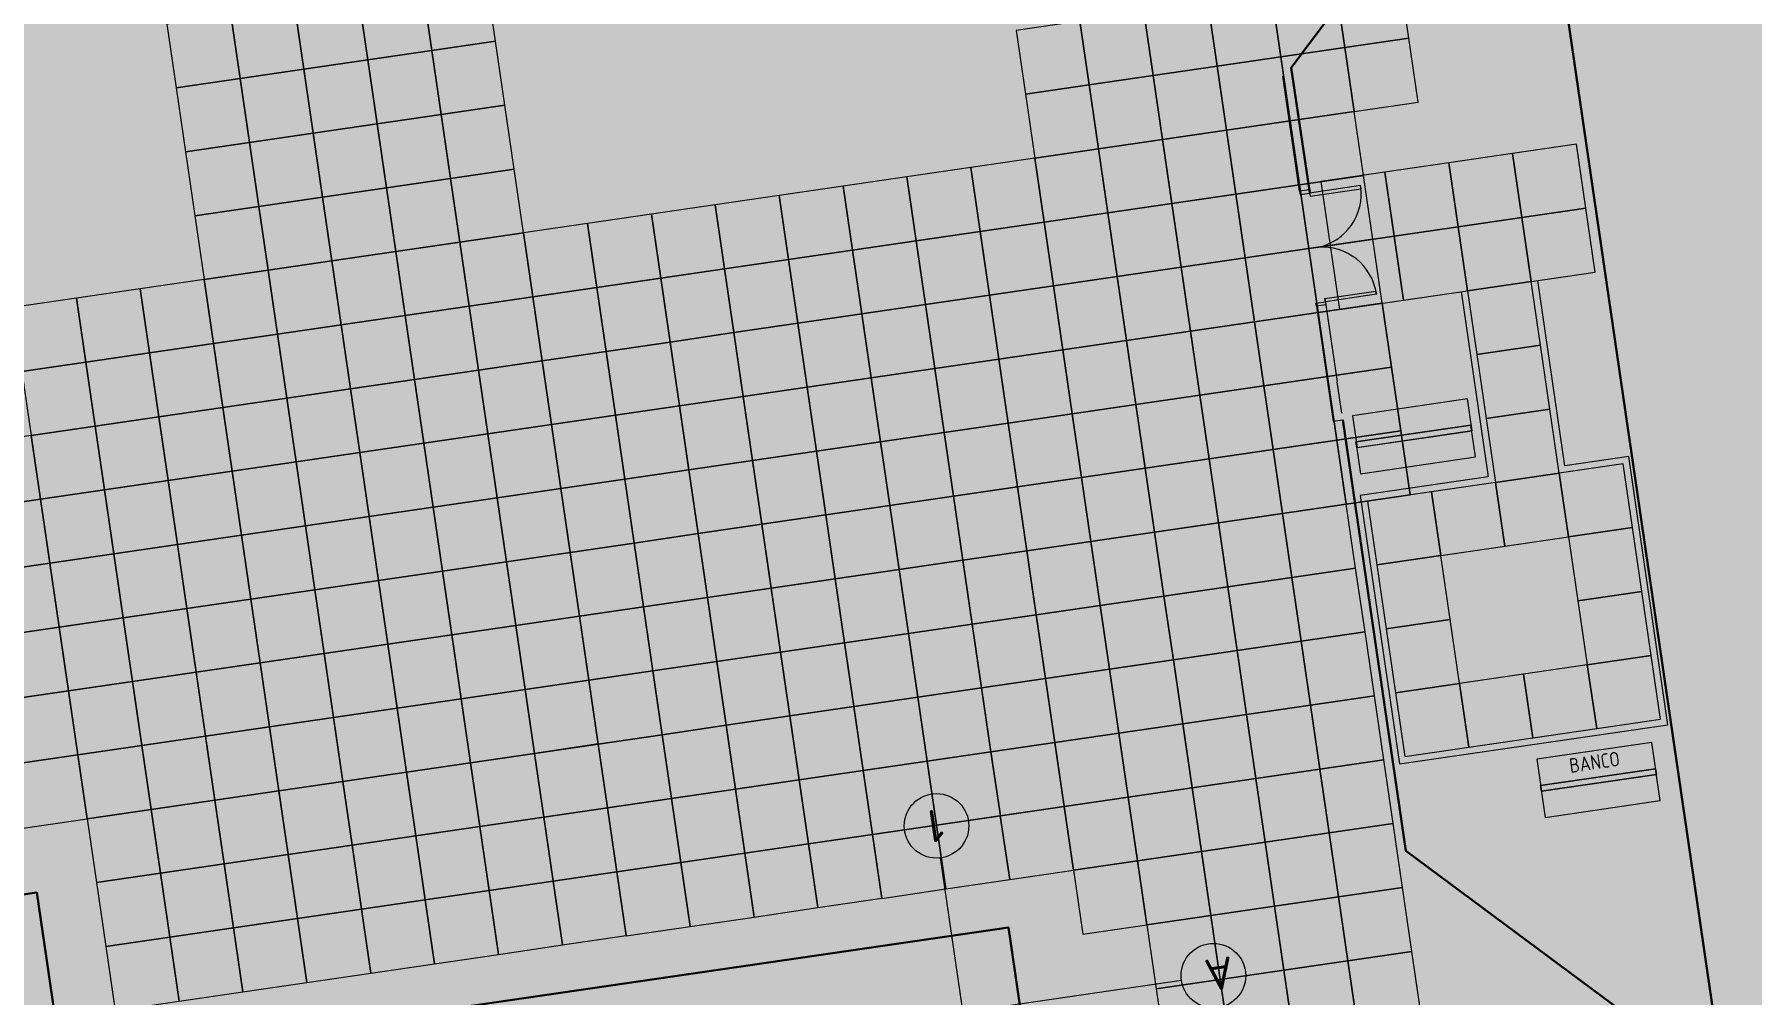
# Model space of a CAD drawing. Header units: metres. Extents: x 2 to 659295185, y -28 to 1124222152.
# Drawn here: x 656917.95 to 656944.54, y 1124452.45 to 1124467.32 of the extents above; entities that cross this region are included whole.
import ezdxf

# ---------------------------------------------------------------- set-up
doc = ezdxf.new("R2010")
doc.units = ezdxf.units.M
doc.header["$MEASUREMENT"] = 0
doc.layers.add("a''brocal", color=220, linetype='CONTINUOUS', lineweight=15)
doc.layers.add('ESCUELA', color=7, linetype='CONTINUOUS', lineweight=15)
doc.layers.add('AREA ACERA', color=7, linetype='CONTINUOUS', lineweight=15, true_color=0xfbe193)
doc.layers.add('parcela simoncito', color=7, linetype='CONTINUOUS', lineweight=9, true_color=0xe9debe)
doc.styles.add('ROMANS', font='romans.shx', dxfattribs={"height": 7.5})
doc.styles.add('СПДС', font='isocpeur.ttf')
doc.linetypes.add('FENCELINE2', pattern='A,0.25,-0.1,[132,ltypeshp.shx,S=0.1,R=0,X=-0.1,Y=0],-0.1,1', length=1.45)

# ---------------------------------------------------------------- blocks, each defined once
blk = doc.blocks.new('simoncito')
at = {"layer": 'ESCUELA', "color": 5, "linetype": 'Continuous', "lineweight": 30}
blk.add_lwpolyline([(-455.887, -2173.202), (-455.89, -2176.921), (-481.237, -2176.912), (-481.237, -2174.202), (-496.047, -2174.202), (-496.046, -2153.802), (-458.847, -2153.802), (-458.847, -2161.022), (-455.887, -2161.022), (-455.887, -2162.022)], dxfattribs=at)
at = {"layer": 'ESCUELA', "color": 1, "linetype": 'Continuous', "lineweight": 0}
for points in [[(-495.161, -2153.802), (-495.161, -2175.418)], [(-498.581, -2173.002), (-455.601, -2173.001)]]:
    blk.add_lwpolyline(points, dxfattribs=at)
for centre in [(-499.081, -2173.002), (-495.174, -2175.918)]:
    blk.add_circle(centre, 0.5, dxfattribs=at)
at = {"layer": 'ESCUELA', "color": 1, "lineweight": 50, "char_height": 0.5, "width": 0.38012, "attachment_point": 3, "rotation": 359.9979, "style": 'СПДС'}
for s, insert in [('A', (-498.952, -2172.763)), ('1', (-495.03, -2175.673))]:
    blk.add_mtext(s, dxfattribs=dict(at, insert=insert))

msp = doc.modelspace()

# ---------------------------------------------------------------- hatches: boundary and pattern name
at = {"layer": 'AREA ACERA'}
h = msp.add_hatch(color=256, dxfattribs=at)
h.dxf.hatch_style = 1
h.paths.add_polyline_path([(656965.1327, 1124431.7023), (656957.8863, 1124481.2701), (656952.939, 1124480.5468), (656956.8433, 1124453.8433), (656957.4705, 1124449.5534), (656959.2433, 1124437.4283), (656959.871, 1124433.1337), (656960.1859, 1124430.981)])
edge = h.paths.add_edge_path()
edge.add_line((656943.0441, 1124479.1002), (656940.0757, 1124478.6661))
edge.add_line((656940.0757, 1124478.6661), (656947.3232, 1124429.0984))
edge.add_line((656947.3232, 1124429.0984), (656950.2905, 1124429.5323))
edge.add_line((656950.2905, 1124429.5323), (656947.085, 1124451.4477))
edge.add_line((656947.085, 1124451.4477), (656950.7641, 1124456.367))
edge.add_line((656950.7641, 1124456.367), (656948.9891, 1124468.4973))
edge.add_line((656948.9891, 1124468.4973), (656944.0576, 1124472.1564))
edge.add_line((656944.0576, 1124472.1564), (656943.0441, 1124479.1002))
edge.add_line((656943.0441, 1124479.1002), (656940.0757, 1124478.6661))
h = msp.add_hatch(color=256, dxfattribs=at)
h.dxf.hatch_style = 1
h.paths.add_polyline_path([(656940.0757, 1124478.6659), (656947.3232, 1124429.0983), (656952.27, 1124429.8235), (656949.0661, 1124451.7372), (656948.439, 1124456.0269), (656946.6654, 1124468.1574), (656946.0384, 1124472.4458), (656945.0232, 1124479.3894)])
at = {"layer": 'parcela simoncito'}
h = msp.add_hatch(color=256, dxfattribs=at)
edge = h.paths.add_edge_path()
edge.add_line((656940.076, 1124478.666), (656947.3231, 1124429.0983))
edge.add_line((656947.3231, 1124429.0983), (656892.3966, 1124421.0684))
edge.add_arc((656894.9753, 1124402.8929), 18.3574, 98.07524, 135.22316)
edge.add_line((656881.9442, 1124415.8229), (656874.1358, 1124469.0252))
edge.add_line((656874.1358, 1124469.0252), (656940.076, 1124478.666))

# ---------------------------------------------------------------- linework, layer by layer
at = {"layer": 'ESCUELA', "color": 9, "lineweight": 9, "ltscale": 100, "true_color": 0xc2c2c2}
for p, q in [((656937.6746, 1124465.0184, 433.2399), (656937.4142, 1124466.7996, 433.2399)), ((656937.5419, 1124464.8909, 433.2399), (656937.2815, 1124466.6721, 433.2399)), ((656937.6895, 1124464.9104, 433.2399), (656937.5411, 1124464.8887, 433.2399)), ((656937.9498, 1124463.1292, 433.2399), (656937.8014, 1124463.1075, 433.2399)), ((656937.8014, 1124463.1075, 433.2399), (656938.0617, 1124461.3262, 433.2399)), ((656937.9342, 1124463.235, 433.2399), (656938.1234, 1124461.9399, 433.2399)), ((656938.1945, 1124461.4538, 433.2399), (656938.1234, 1124461.9399, 433.2399))]:
    msp.add_line(p, q, dxfattribs=at)
at = {"layer": 'ESCUELA', "color": 248, "lineweight": 9, "ltscale": 100}
msp.add_line((656938.0617, 1124461.3262, 433.2399), (656938.2101, 1124461.3479, 433.2399), dxfattribs=at)
at = {"layer": 'ESCUELA', "color": 1, "linetype": 'FENCELINE2', "lineweight": 30, "ltscale": 1.8, "elevation": 433.2399}
msp.add_lwpolyline([(656940.076, 1124478.666), (656947.3231, 1124429.0983), (656892.3966, 1124421.0684, 0.163523), (656881.9442, 1124415.8229), (656881.9442, 1124415.8229), (656874.1358, 1124469.0252), (656940.076, 1124478.666)], format="xyb", dxfattribs=at)
for points in [[(656941.0918, 1124471.7236), (656941.0918, 1124471.7236), (656937.4119, 1124466.8029), (656937.6983, 1124464.8652)], [(656944.1197, 1124451.0131), (656944.1197, 1124451.0131), (656939.1851, 1124454.6743), (656938.2128, 1124461.3483)]]:
    msp.add_lwpolyline(points, dxfattribs=at)
at = {"layer": 'ESCUELA', "color": 248, "lineweight": 9, "ltscale": 100, "elevation": 433.2399}
for points in [[(656925.0903, 1124467.2125), (656924.9457, 1124468.202), (656923.9562, 1124468.0574), (656924.1008, 1124467.0679)], [(656938.2429, 1124467.1136), (656938.0983, 1124468.1031), (656937.1088, 1124467.9585), (656937.2534, 1124466.969)], [(656939.2324, 1124467.2582), (656939.0877, 1124468.2477), (656938.0983, 1124468.1031), (656938.2429, 1124467.1136)], [(656923.1113, 1124466.9233), (656922.9667, 1124467.9128), (656921.9772, 1124467.7681), (656922.1218, 1124466.7787)], [(656924.1008, 1124467.0679), (656923.9562, 1124468.0574), (656922.9667, 1124467.9128), (656923.1113, 1124466.9233)], [(656936.2639, 1124466.8244), (656936.1193, 1124467.8139), (656935.1298, 1124467.6693), (656935.2744, 1124466.6798)], [(656937.2534, 1124466.969), (656937.1088, 1124467.9585), (656936.1193, 1124467.8138), (656936.2639, 1124466.8244)], [(656921.1324, 1124466.634), (656920.9877, 1124467.6235), (656919.9982, 1124467.4789), (656920.1429, 1124466.4894)], [(656922.1218, 1124466.7786), (656921.9772, 1124467.7681), (656920.9877, 1124467.6235), (656921.1324, 1124466.634)], [(656935.2744, 1124466.6798), (656935.1298, 1124467.6693), (656934.1403, 1124467.5246), (656934.2849, 1124466.5351)], [(656934.2849, 1124466.5351), (656934.1403, 1124467.5246), (656933.1508, 1124467.38), (656933.2954, 1124466.3905)], [(656924.2454, 1124466.0784), (656924.1008, 1124467.0679), (656923.1113, 1124466.9233), (656923.2559, 1124465.9338)], [(656925.2349, 1124466.223), (656925.0903, 1124467.2125), (656924.1008, 1124467.0679), (656924.2454, 1124466.0784)], [(656938.3875, 1124466.1241), (656938.2429, 1124467.1136), (656937.2534, 1124466.969), (656937.398, 1124465.9795)], [(656939.377, 1124466.2688), (656939.2324, 1124467.2583), (656938.2429, 1124467.1136), (656938.3875, 1124466.1241)], [(656922.2665, 1124465.7891), (656922.1218, 1124466.7786), (656921.1324, 1124466.634), (656921.277, 1124465.6445)], [(656923.2559, 1124465.9338), (656923.1113, 1124466.9233), (656922.1218, 1124466.7787), (656922.2665, 1124465.7892)], [(656936.4085, 1124465.8349), (656936.2639, 1124466.8244), (656935.2744, 1124466.6798), (656935.419, 1124465.6903)], [(656937.398, 1124465.9795), (656937.2534, 1124466.969), (656936.2639, 1124466.8244), (656936.4085, 1124465.8349)], [(656921.277, 1124465.6445), (656921.1324, 1124466.634), (656920.1429, 1124466.4894), (656920.2875, 1124465.4999)], [(656934.4296, 1124465.5456), (656934.2849, 1124466.5351), (656933.2954, 1124466.3905), (656933.4401, 1124465.401)], [(656935.419, 1124465.6903), (656935.2744, 1124466.6798), (656934.2849, 1124466.5351), (656934.4296, 1124465.5456)], [(656925.3796, 1124465.2335), (656925.2349, 1124466.223), (656924.2454, 1124466.0784), (656924.3901, 1124465.0889)], [(656923.4006, 1124464.9443), (656923.2559, 1124465.9338), (656922.2665, 1124465.7892), (656922.4111, 1124464.7997)], [(656924.3901, 1124465.0889), (656924.2454, 1124466.0784), (656923.2559, 1124465.9338), (656923.4006, 1124464.9443)], [(656937.5426, 1124464.99), (656937.398, 1124465.9795), (656936.4085, 1124465.8349), (656936.5532, 1124464.8454)], [(656938.5321, 1124465.1347), (656938.3875, 1124466.1241), (656937.398, 1124465.9795), (656937.5426, 1124464.99)], [(656922.4111, 1124464.7997), (656922.2665, 1124465.7891), (656921.277, 1124465.6445), (656921.4216, 1124464.655)], [(656935.5637, 1124464.7008), (656935.419, 1124465.6903), (656934.4296, 1124465.5456), (656934.5742, 1124464.5562)], [(656936.5532, 1124464.8454), (656936.4085, 1124465.8349), (656935.419, 1124465.6903), (656935.5637, 1124464.7008)], [(656921.4216, 1124464.655), (656921.277, 1124465.6445), (656920.2875, 1124465.4999), (656920.4321, 1124464.5104)], [(656933.5847, 1124464.4115), (656933.4401, 1124465.401), (656932.4506, 1124465.2564), (656932.5952, 1124464.2669)], [(656934.5742, 1124464.5561), (656934.4296, 1124465.5456), (656933.4401, 1124465.401), (656933.5847, 1124464.4115)], [(656940.8414, 1124465.472), (656939.8519, 1124465.3274), (656939.9965, 1124464.3379), (656940.986, 1124464.4825)], [(656941.8309, 1124465.6166), (656940.8414, 1124465.472), (656940.986, 1124464.4825), (656941.9755, 1124464.6271)], [(656925.5242, 1124464.244), (656925.3796, 1124465.2335), (656924.3901, 1124465.0889), (656924.5347, 1124464.0994)], [(656932.5952, 1124464.2669), (656932.4506, 1124465.2564), (656931.4611, 1124465.1118), (656931.6057, 1124464.1223)], [(656938.6768, 1124464.1452), (656938.5321, 1124465.1347), (656937.5426, 1124464.99), (656937.6873, 1124464.0005)], [(656938.8625, 1124465.1828), (656937.873, 1124465.0382), (656938.0176, 1124464.0487), (656939.0071, 1124464.1933)], [(656939.8519, 1124465.3274), (656938.8625, 1124465.1828), (656939.0071, 1124464.1933), (656939.9965, 1124464.3379)], [(656923.5452, 1124463.9548), (656923.4006, 1124464.9443), (656922.4111, 1124464.7997), (656922.5557, 1124463.8102)], [(656924.5347, 1124464.0994), (656924.3901, 1124465.0889), (656923.4006, 1124464.9443), (656923.5452, 1124463.9548)], [(656930.6162, 1124463.9777), (656930.4716, 1124464.9671), (656929.4821, 1124464.8225), (656929.6267, 1124463.833)], [(656931.6057, 1124464.1223), (656931.4611, 1124465.1118), (656930.4716, 1124464.9672), (656930.6162, 1124463.9777)], [(656937.6873, 1124464.0006), (656937.5426, 1124464.99), (656936.5532, 1124464.8454), (656936.6978, 1124463.8559)], [(656921.5662, 1124463.6656), (656921.4216, 1124464.655), (656920.4321, 1124464.5104), (656920.5767, 1124463.5209)], [(656922.5557, 1124463.8102), (656922.4111, 1124464.7997), (656921.4216, 1124464.655), (656921.5662, 1124463.6656)], [(656928.6373, 1124463.6884), (656928.4926, 1124464.6779), (656927.5032, 1124464.5333), (656927.6478, 1124463.5438)], [(656929.6267, 1124463.833), (656929.4821, 1124464.8225), (656928.4926, 1124464.6779), (656928.6373, 1124463.6884)], [(656935.7083, 1124463.7113), (656935.5637, 1124464.7008), (656934.5742, 1124464.5561), (656934.7188, 1124463.5667)], [(656936.6978, 1124463.8559), (656936.5532, 1124464.8454), (656935.5637, 1124464.7008), (656935.7083, 1124463.7113)], [(656941.9755, 1124464.6271), (656940.986, 1124464.4825), (656941.1306, 1124463.493), (656942.1201, 1124463.6376)], [(656926.6583, 1124463.3991), (656926.5137, 1124464.3886), (656925.5242, 1124464.244), (656925.6688, 1124463.2545)], [(656927.6478, 1124463.5438), (656927.5032, 1124464.5333), (656926.5137, 1124464.3886), (656926.6583, 1124463.3992)], [(656933.7293, 1124463.4219), (656933.5847, 1124464.4114), (656932.5952, 1124464.2668), (656932.7398, 1124463.2773)], [(656934.7188, 1124463.5667), (656934.5742, 1124464.5561), (656933.5847, 1124464.4115), (656933.7293, 1124463.422)], [(656939.9966, 1124464.3379), (656939.0071, 1124464.1933), (656939.1517, 1124463.2038), (656940.1411, 1124463.3484)], [(656940.986, 1124464.4825), (656939.9966, 1124464.3379), (656940.1411, 1124463.3484), (656941.1306, 1124463.493)], [(656924.6793, 1124463.1099), (656924.5347, 1124464.0994), (656923.5452, 1124463.9548), (656923.6898, 1124462.9653)], [(656925.6688, 1124463.2545), (656925.5242, 1124464.244), (656924.5347, 1124464.0994), (656924.6793, 1124463.1099)], [(656931.7504, 1124463.1327), (656931.6057, 1124464.1222), (656930.6162, 1124463.9776), (656930.7609, 1124462.9881)], [(656932.7398, 1124463.2774), (656932.5952, 1124464.2669), (656931.6057, 1124464.1222), (656931.7504, 1124463.1327)], [(656938.8214, 1124463.1557), (656938.6768, 1124464.1452), (656937.6873, 1124464.0006), (656937.8319, 1124463.0111)], [(656939.0071, 1124464.1933), (656938.0176, 1124464.0487), (656938.1622, 1124463.0592), (656939.1517, 1124463.2038)], [(656922.7003, 1124462.8206), (656922.5557, 1124463.8101), (656921.5662, 1124463.6655), (656921.7109, 1124462.676)], [(656923.6898, 1124462.9653), (656923.5452, 1124463.9548), (656922.5557, 1124463.8102), (656922.7003, 1124462.8207)], [(656929.7714, 1124462.8435), (656929.6268, 1124463.833), (656928.6373, 1124463.6884), (656928.7819, 1124462.6989)], [(656930.7609, 1124462.9881), (656930.6162, 1124463.9776), (656929.6268, 1124463.833), (656929.7714, 1124462.8435)], [(656936.8424, 1124462.8665), (656936.6978, 1124463.8559), (656935.7083, 1124463.7113), (656935.8529, 1124462.7218)], [(656937.8319, 1124463.0111), (656937.6873, 1124464.0006), (656936.6978, 1124463.8559), (656936.8424, 1124462.8665)], [(656921.7109, 1124462.676), (656921.5662, 1124463.6655), (656920.5767, 1124463.5209), (656920.7214, 1124462.5314)], [(656927.7924, 1124462.5542), (656927.6478, 1124463.5437), (656926.6583, 1124463.3991), (656926.8029, 1124462.4096)], [(656928.7819, 1124462.6989), (656928.6373, 1124463.6884), (656927.6478, 1124463.5437), (656927.7924, 1124462.5542)], [(656934.8634, 1124462.5772), (656934.7188, 1124463.5667), (656933.7293, 1124463.422), (656933.8739, 1124462.4326)], [(656935.8529, 1124462.7218), (656935.7083, 1124463.7113), (656934.7188, 1124463.5667), (656934.8634, 1124462.5772)], [(656919.7319, 1124462.3867), (656919.5873, 1124463.3762), (656918.5978, 1124463.2316), (656918.7424, 1124462.2421)], [(656920.7214, 1124462.5314), (656920.5767, 1124463.5209), (656919.5873, 1124463.3763), (656919.7319, 1124462.3868)], [(656926.8029, 1124462.4096), (656926.6583, 1124463.3991), (656925.6688, 1124463.2545), (656925.8134, 1124462.265)], [(656932.8845, 1124462.2879), (656932.7398, 1124463.2774), (656931.7504, 1124463.1328), (656931.895, 1124462.1433)], [(656933.874, 1124462.4325), (656933.7293, 1124463.4219), (656932.7398, 1124463.2773), (656932.8845, 1124462.2878)], [(656941.1306, 1124463.493), (656940.1411, 1124463.3484), (656940.2857, 1124462.3589), (656941.2752, 1124462.5035)], [(656918.7424, 1124462.2421), (656918.5978, 1124463.2316), (656917.6083, 1124463.087), (656917.7529, 1124462.0975)], [(656924.8239, 1124462.1204), (656924.6793, 1124463.1099), (656923.6898, 1124462.9652), (656923.8345, 1124461.9757)], [(656925.8134, 1124462.265), (656925.6688, 1124463.2545), (656924.6793, 1124463.1099), (656924.8239, 1124462.1204)], [(656931.895, 1124462.1433), (656931.7504, 1124463.1328), (656930.7609, 1124462.9881), (656930.9055, 1124461.9986)], [(656935.9976, 1124461.7322), (656935.8529, 1124462.7217), (656938.8214, 1124463.1557), (656938.966, 1124462.1662)], [(656937.9765, 1124462.0216), (656937.8319, 1124463.0111), (656936.8424, 1124462.8665), (656936.987, 1124461.877)], [(656938.966, 1124462.1662), (656938.8214, 1124463.1557), (656937.8319, 1124463.0111), (656937.9765, 1124462.0216)], [(656922.845, 1124461.8311), (656922.7004, 1124462.8206), (656921.7109, 1124462.676), (656921.8555, 1124461.6865)], [(656923.8345, 1124461.9757), (656923.6898, 1124462.9652), (656922.7004, 1124462.8206), (656922.845, 1124461.8311)], [(656929.916, 1124461.854), (656929.7714, 1124462.8435), (656928.7819, 1124462.6989), (656928.9265, 1124461.7094)], [(656930.9055, 1124461.9986), (656930.7609, 1124462.9881), (656929.7714, 1124462.8435), (656929.916, 1124461.854)], [(656936.987, 1124461.877), (656936.8424, 1124462.8664), (656935.8529, 1124462.7218), (656935.9975, 1124461.7323)], [(656920.866, 1124461.5419), (656920.7214, 1124462.5314), (656919.7319, 1124462.3867), (656919.8765, 1124461.3972)], [(656921.8555, 1124461.6865), (656921.7109, 1124462.676), (656920.7214, 1124462.5314), (656920.866, 1124461.5419)], [(656927.937, 1124461.5648), (656927.7924, 1124462.5543), (656926.8029, 1124462.4096), (656926.9475, 1124461.4201)], [(656928.9265, 1124461.7094), (656928.7819, 1124462.6989), (656927.7924, 1124462.5543), (656927.937, 1124461.5648)], [(656935.0081, 1124461.5877), (656934.8634, 1124462.5772), (656933.8739, 1124462.4326), (656934.0186, 1124461.4431)], [(656935.9975, 1124461.7323), (656935.8529, 1124462.7218), (656934.8634, 1124462.5772), (656935.0081, 1124461.5877)], [(656941.2752, 1124462.5035), (656940.2857, 1124462.3589), (656940.4303, 1124461.3694), (656941.4198, 1124461.514)], [(656918.887, 1124461.2526), (656918.7424, 1124462.2421), (656917.7529, 1124462.0975), (656917.8975, 1124461.108)], [(656919.8765, 1124461.3973), (656919.7319, 1124462.3867), (656918.7424, 1124462.2421), (656918.887, 1124461.2526)], [(656925.9581, 1124461.2755), (656925.8134, 1124462.265), (656924.8239, 1124462.1204), (656924.9686, 1124461.1309)], [(656926.9475, 1124461.4201), (656926.8029, 1124462.4096), (656925.8134, 1124462.265), (656925.9581, 1124461.2755)], [(656933.0291, 1124461.2984), (656932.8845, 1124462.2879), (656931.895, 1124462.1433), (656932.0396, 1124461.1538)], [(656934.0186, 1124461.443), (656933.874, 1124462.4325), (656932.8845, 1124462.2878), (656933.0291, 1124461.2984)], [(656923.9791, 1124460.9863), (656923.8345, 1124461.9758), (656922.845, 1124461.8311), (656922.9896, 1124460.8416)], [(656924.9686, 1124461.1309), (656924.8239, 1124462.1204), (656923.8345, 1124461.9758), (656923.9791, 1124460.9863)], [(656931.0501, 1124461.0092), (656930.9055, 1124461.9986), (656929.916, 1124461.854), (656930.0606, 1124460.8645)], [(656932.0396, 1124461.1538), (656931.895, 1124462.1433), (656930.9055, 1124461.9986), (656931.0501, 1124461.0092)], [(656936.1422, 1124460.7427), (656935.9976, 1124461.7322), (656938.966, 1124462.1662), (656939.1106, 1124461.1767)], [(656938.1211, 1124461.0321), (656937.9765, 1124462.0216), (656936.987, 1124461.877), (656937.1317, 1124460.8875)], [(656939.1106, 1124461.1767), (656938.966, 1124462.1662), (656937.9765, 1124462.0216), (656938.1211, 1124461.0321)], [(656922.0001, 1124460.697), (656921.8555, 1124461.6865), (656920.866, 1124461.5419), (656921.0106, 1124460.5524)], [(656922.9896, 1124460.8416), (656922.845, 1124461.8311), (656921.8555, 1124461.6865), (656922.0001, 1124460.697)], [(656929.0711, 1124460.7199), (656928.9265, 1124461.7094), (656927.937, 1124461.5648), (656928.0817, 1124460.5753)], [(656930.0606, 1124460.8645), (656929.916, 1124461.854), (656928.9265, 1124461.7094), (656929.0711, 1124460.7199)], [(656936.1422, 1124460.7429), (656935.9975, 1124461.7323), (656935.0081, 1124461.5877), (656935.1527, 1124460.5982)], [(656937.1317, 1124460.8875), (656936.987, 1124461.877), (656935.9975, 1124461.7323), (656936.1422, 1124460.7429)], [(656921.0106, 1124460.5524), (656920.866, 1124461.5419), (656919.8765, 1124461.3973), (656920.0211, 1124460.4078)], [(656927.0922, 1124460.4307), (656926.9475, 1124461.4201), (656925.9581, 1124461.2755), (656926.1027, 1124460.286)], [(656928.0817, 1124460.5753), (656927.937, 1124461.5648), (656926.9475, 1124461.4201), (656927.0922, 1124460.4307)], [(656934.1632, 1124460.4536), (656934.0186, 1124461.4431), (656933.0291, 1124461.2985), (656933.1737, 1124460.309)], [(656935.1527, 1124460.5982), (656935.0081, 1124461.5877), (656934.0186, 1124461.4431), (656934.1632, 1124460.4536)], [(656941.4198, 1124461.514), (656940.4303, 1124461.3694), (656940.5749, 1124460.3799), (656941.5644, 1124460.5245)], [(656919.0317, 1124460.2631), (656918.887, 1124461.2526), (656917.8975, 1124461.108), (656918.0422, 1124460.1185)], [(656920.0211, 1124460.4078), (656919.8765, 1124461.3973), (656918.887, 1124461.2526), (656919.0317, 1124460.2631)], [(656926.1027, 1124460.286), (656925.9581, 1124461.2755), (656924.9686, 1124461.1309), (656925.1132, 1124460.1414)], [(656932.1842, 1124460.1644), (656932.0396, 1124461.1539), (656931.0501, 1124461.0092), (656931.1947, 1124460.0197)], [(656933.1737, 1124460.309), (656933.0291, 1124461.2985), (656932.0396, 1124461.1538), (656932.1842, 1124460.1644)], [(656936.2868, 1124459.7532), (656936.1422, 1124460.7427), (656939.1106, 1124461.1767), (656939.2552, 1124460.1873)], [(656939.2552, 1124460.1872), (656939.1106, 1124461.1767), (656938.1211, 1124461.0321), (656938.2658, 1124460.0426)], [(656918.0422, 1124460.1185), (656917.8975, 1124461.108), (656916.9081, 1124460.9634), (656917.0527, 1124459.9739)], [(656924.1237, 1124459.9968), (656923.9791, 1124460.9863), (656922.9896, 1124460.8416), (656923.1342, 1124459.8522)], [(656925.1132, 1124460.1414), (656924.9686, 1124461.1309), (656923.9791, 1124460.9863), (656924.1237, 1124459.9968)], [(656931.1947, 1124460.0197), (656931.0501, 1124461.0092), (656930.0606, 1124460.8646), (656930.2052, 1124459.8751)], [(656937.2763, 1124459.898), (656937.1317, 1124460.8875), (656936.1422, 1124460.7429), (656936.2868, 1124459.7534)], [(656938.2658, 1124460.0426), (656938.1211, 1124461.0321), (656937.1317, 1124460.8875), (656937.2763, 1124459.898)], [(656922.1447, 1124459.7075), (656922.0001, 1124460.697), (656921.0106, 1124460.5524), (656921.1553, 1124459.5629)], [(656923.1342, 1124459.8522), (656922.9896, 1124460.8416), (656922.0001, 1124460.697), (656922.1447, 1124459.7075)], [(656929.2158, 1124459.7305), (656929.0711, 1124460.72), (656928.0816, 1124460.5753), (656928.2263, 1124459.5859)], [(656930.2052, 1124459.8751), (656930.0606, 1124460.8646), (656929.0711, 1124460.72), (656929.2158, 1124459.7305)], [(656936.2868, 1124459.7534), (656936.1422, 1124460.7429), (656935.1527, 1124460.5982), (656935.2973, 1124459.6087)], [(656942.5539, 1124460.6691), (656941.5644, 1124460.5245), (656941.709, 1124459.535), (656942.6985, 1124459.6796)], [(656920.1658, 1124459.4183), (656920.0211, 1124460.4078), (656919.0317, 1124460.2632), (656919.1763, 1124459.2737)], [(656921.1553, 1124459.5629), (656921.0106, 1124460.5524), (656920.0211, 1124460.4078), (656920.1658, 1124459.4183)], [(656927.2368, 1124459.4412), (656927.0922, 1124460.4307), (656926.1027, 1124460.2861), (656926.2473, 1124459.2966)], [(656928.2263, 1124459.5859), (656928.0816, 1124460.5753), (656927.0922, 1124460.4307), (656927.2368, 1124459.4412)], [(656934.3078, 1124459.4641), (656934.1632, 1124460.4536), (656933.1737, 1124460.309), (656933.3183, 1124459.3195)], [(656935.2973, 1124459.6087), (656935.1527, 1124460.5982), (656934.1632, 1124460.4536), (656934.3078, 1124459.4641)], [(656940.5749, 1124460.3799), (656939.5855, 1124460.2353), (656939.7301, 1124459.2458), (656940.7195, 1124459.3904)], [(656941.5644, 1124460.5245), (656940.5749, 1124460.3799), (656940.7195, 1124459.3904), (656941.709, 1124459.535)], [(656918.1868, 1124459.129), (656918.0422, 1124460.1185), (656917.0527, 1124459.9739), (656917.1973, 1124458.9844)], [(656919.1763, 1124459.2737), (656919.0317, 1124460.2632), (656918.0422, 1124460.1185), (656918.1868, 1124459.129)], [(656925.2578, 1124459.152), (656925.1132, 1124460.1415), (656924.1237, 1124459.9968), (656924.2683, 1124459.0074)], [(656926.2473, 1124459.2966), (656926.1027, 1124460.2861), (656925.1132, 1124460.1415), (656925.2578, 1124459.152)], [(656932.3288, 1124459.1749), (656932.1842, 1124460.1644), (656931.1947, 1124460.0197), (656931.3394, 1124459.0303)], [(656933.3183, 1124459.3195), (656933.1737, 1124460.309), (656932.1842, 1124460.1644), (656932.3288, 1124459.1749)], [(656939.5855, 1124460.2353), (656938.596, 1124460.0907), (656938.7406, 1124459.1012), (656939.7301, 1124459.2458)], [(656923.2788, 1124458.8627), (656923.1342, 1124459.8522), (656922.1447, 1124459.7076), (656922.2894, 1124458.7181)], [(656924.2683, 1124459.0074), (656924.1237, 1124459.9969), (656923.1342, 1124459.8522), (656923.2788, 1124458.8627)], [(656930.3499, 1124458.8856), (656930.2052, 1124459.8751), (656929.2158, 1124459.7305), (656929.3604, 1124458.741)], [(656931.3394, 1124459.0302), (656931.1947, 1124460.0197), (656930.2052, 1124459.8751), (656930.3499, 1124458.8856)], [(656937.4209, 1124458.9083), (656937.2763, 1124459.8978), (656936.2868, 1124459.7532), (656936.4314, 1124458.7637)], [(656938.4104, 1124459.053), (656938.2658, 1124460.0424), (656937.2763, 1124459.8978), (656937.4209, 1124458.9083)], [(656921.2999, 1124458.5735), (656921.1552, 1124459.563), (656920.1658, 1124459.4183), (656920.3104, 1124458.4289)], [(656922.2894, 1124458.7181), (656922.1447, 1124459.7076), (656921.1552, 1124459.563), (656921.2999, 1124458.5735)], [(656928.3709, 1124458.5964), (656928.2263, 1124459.5859), (656927.2368, 1124459.4412), (656927.3814, 1124458.4517)], [(656929.3604, 1124458.741), (656929.2158, 1124459.7305), (656928.2263, 1124459.5859), (656928.3709, 1124458.5964)], [(656935.442, 1124458.6191), (656935.2973, 1124459.6086), (656934.3078, 1124459.4639), (656934.4525, 1124458.4745)], [(656936.4314, 1124458.7637), (656936.2868, 1124459.7532), (656935.2973, 1124459.6086), (656935.442, 1124458.6191)], [(656942.6985, 1124459.6796), (656941.709, 1124459.535), (656941.8536, 1124458.5455), (656942.8431, 1124458.6901)], [(656920.3104, 1124458.4288), (656920.1658, 1124459.4183), (656919.1763, 1124459.2737), (656919.3209, 1124458.2842)], [(656926.3919, 1124458.3071), (656926.2473, 1124459.2966), (656925.2578, 1124459.152), (656925.4024, 1124458.1625)], [(656927.3814, 1124458.4517), (656927.2368, 1124459.4412), (656926.2473, 1124459.2966), (656926.3919, 1124458.3071)], [(656933.463, 1124458.33), (656933.3183, 1124459.3194), (656932.3289, 1124459.1748), (656932.4735, 1124458.1853)], [(656934.4524, 1124458.4746), (656934.3078, 1124459.4641), (656933.3183, 1124459.3194), (656933.463, 1124458.33)], [(656918.3314, 1124458.1396), (656918.1868, 1124459.1291), (656917.1973, 1124458.9844), (656917.3419, 1124457.9949)], [(656919.3209, 1124458.2842), (656919.1763, 1124459.2737), (656918.1868, 1124459.1291), (656918.3314, 1124458.1396)], [(656925.4024, 1124458.1625), (656925.2578, 1124459.152), (656924.2683, 1124459.0074), (656924.413, 1124458.0179)], [(656931.484, 1124458.0407), (656931.3394, 1124459.0302), (656930.3499, 1124458.8856), (656930.4945, 1124457.8961)], [(656932.4735, 1124458.1853), (656932.3289, 1124459.1748), (656931.3394, 1124459.0302), (656931.484, 1124458.0407)], [(656938.555, 1124458.0635), (656938.4104, 1124459.053), (656937.4209, 1124458.9083), (656937.5655, 1124457.9189)], [(656939.7301, 1124459.2458), (656938.7406, 1124459.1012), (656938.8852, 1124458.1117), (656939.8747, 1124458.2563)], [(656923.4235, 1124457.8732), (656923.2788, 1124458.8627), (656922.2894, 1124458.7181), (656922.434, 1124457.7286)], [(656924.413, 1124458.0179), (656924.2683, 1124459.0074), (656923.2788, 1124458.8627), (656923.4235, 1124457.8733)], [(656930.4945, 1124457.8962), (656930.3499, 1124458.8857), (656929.3604, 1124458.7411), (656929.505, 1124457.7516)], [(656936.5761, 1124457.7742), (656936.4314, 1124458.7637), (656935.442, 1124458.6191), (656935.5866, 1124457.6296)], [(656937.5655, 1124457.9189), (656937.4209, 1124458.9083), (656936.4314, 1124458.7637), (656936.5761, 1124457.7742)], [(656921.4445, 1124457.584), (656921.2999, 1124458.5735), (656920.3104, 1124458.4289), (656920.455, 1124457.4394)], [(656922.434, 1124457.7286), (656922.2894, 1124458.7181), (656921.2999, 1124458.5735), (656921.4445, 1124457.584)], [(656928.5155, 1124457.607), (656928.3709, 1124458.5964), (656927.3814, 1124458.4518), (656927.526, 1124457.4623)], [(656929.505, 1124457.7516), (656929.3604, 1124458.7411), (656928.3709, 1124458.5964), (656928.5155, 1124457.6069)], [(656935.5866, 1124457.6296), (656935.442, 1124458.6191), (656934.4525, 1124458.4745), (656934.5971, 1124457.485)], [(656942.8431, 1124458.6901), (656941.8536, 1124458.5455), (656941.9982, 1124457.5561), (656942.9877, 1124457.7007)], [(656919.4655, 1124457.2947), (656919.3209, 1124458.2842), (656918.3314, 1124458.1396), (656918.476, 1124457.1501)], [(656920.455, 1124457.4393), (656920.3104, 1124458.4288), (656919.3209, 1124458.2842), (656919.4655, 1124457.2947)], [(656926.5365, 1124457.3178), (656926.3919, 1124458.3072), (656925.4024, 1124458.1626), (656925.547, 1124457.1731)], [(656927.526, 1124457.4623), (656927.3814, 1124458.4518), (656926.3919, 1124458.3072), (656926.5365, 1124457.3177)], [(656933.6076, 1124457.3405), (656933.463, 1124458.33), (656932.4735, 1124458.1853), (656932.6181, 1124457.1958)], [(656934.5971, 1124457.4851), (656934.4524, 1124458.4746), (656933.463, 1124458.33), (656933.6076, 1124457.3405)], [(656939.8747, 1124458.2563), (656938.8852, 1124458.1117), (656939.0298, 1124457.1223), (656940.0193, 1124457.2669)], [(656918.476, 1124457.1501), (656918.3314, 1124458.1396), (656917.3419, 1124457.9949), (656917.4866, 1124457.0055)], [(656924.5576, 1124457.0285), (656924.4129, 1124458.018), (656923.4234, 1124457.8734), (656923.5681, 1124456.8839)], [(656925.547, 1124457.1731), (656925.4024, 1124458.1626), (656924.4129, 1124458.018), (656924.5576, 1124457.0285)], [(656931.6286, 1124457.0512), (656931.484, 1124458.0407), (656930.4945, 1124457.8961), (656930.6391, 1124456.9066)], [(656932.6181, 1124457.1958), (656932.4735, 1124458.1853), (656931.484, 1124458.0407), (656931.6286, 1124457.0512)], [(656938.6997, 1124457.074), (656938.555, 1124458.0635), (656937.5655, 1124457.9189), (656937.7102, 1124456.9294)], [(656922.5786, 1124456.7391), (656922.434, 1124457.7286), (656921.4445, 1124457.584), (656921.5891, 1124456.5945)], [(656923.5681, 1124456.8839), (656923.4234, 1124457.8734), (656922.434, 1124457.7287), (656922.5786, 1124456.7392)], [(656929.6496, 1124456.7621), (656929.505, 1124457.7516), (656928.5155, 1124457.6069), (656928.6601, 1124456.6175)], [(656930.6391, 1124456.9067), (656930.4945, 1124457.8962), (656929.505, 1124457.7516), (656929.6496, 1124456.7621)], [(656936.7207, 1124456.7848), (656936.5761, 1124457.7742), (656935.5866, 1124457.6296), (656935.7312, 1124456.6401)], [(656937.7102, 1124456.9294), (656937.5655, 1124457.9189), (656936.5761, 1124457.7742), (656936.7207, 1124456.7848)], [(656942.9877, 1124457.7007), (656941.9982, 1124457.5561), (656942.1428, 1124456.5666), (656943.1323, 1124456.7112)], [(656920.5996, 1124456.4498), (656920.455, 1124457.4393), (656919.4655, 1124457.2947), (656919.6101, 1124456.3052)], [(656921.5891, 1124456.5945), (656921.4445, 1124457.584), (656920.455, 1124457.4394), (656920.5996, 1124456.4499)], [(656927.6707, 1124456.4728), (656927.526, 1124457.4623), (656926.5365, 1124457.3177), (656926.6812, 1124456.3282)], [(656928.6601, 1124456.6175), (656928.5155, 1124457.607), (656927.526, 1124457.4623), (656927.6707, 1124456.4728)], [(656934.7417, 1124456.4956), (656934.5971, 1124457.4851), (656933.6076, 1124457.3405), (656933.7522, 1124456.351)], [(656935.7312, 1124456.6401), (656935.5866, 1124457.6296), (656934.5971, 1124457.485), (656934.7417, 1124456.4955)], [(656941.9982, 1124457.5561), (656941.0088, 1124457.4115), (656941.1534, 1124456.422), (656942.1428, 1124456.5666)], [(656919.6101, 1124456.3052), (656919.4655, 1124457.2947), (656918.476, 1124457.1501), (656918.6207, 1124456.1606)], [(656925.6917, 1124456.1836), (656925.547, 1124457.1731), (656924.5576, 1124457.0285), (656924.7022, 1124456.039)], [(656926.6812, 1124456.3283), (656926.5365, 1124457.3178), (656925.547, 1124457.1731), (656925.6917, 1124456.1836)], [(656932.7627, 1124456.2064), (656932.6181, 1124457.1958), (656931.6286, 1124457.0512), (656931.7732, 1124456.0617)], [(656933.7522, 1124456.351), (656933.6076, 1124457.3405), (656932.6181, 1124457.1958), (656932.7627, 1124456.2064)], [(656940.0193, 1124457.2669), (656939.0298, 1124457.1223), (656939.1744, 1124456.1328), (656940.1639, 1124456.2774)], [(656941.0088, 1124457.4115), (656940.0193, 1124457.2669), (656940.1639, 1124456.2774), (656941.1534, 1124456.422)], [(656918.6207, 1124456.1606), (656918.476, 1124457.1501), (656917.4866, 1124457.0055), (656917.6312, 1124456.016)], [(656924.7022, 1124456.039), (656924.5576, 1124457.0285), (656923.5681, 1124456.8839), (656923.7127, 1124455.8944)], [(656930.7837, 1124455.9172), (656930.6391, 1124456.9067), (656929.6496, 1124456.7621), (656929.7942, 1124455.7726)], [(656931.7732, 1124456.0617), (656931.6286, 1124457.0512), (656930.6391, 1124456.9066), (656930.7838, 1124455.9171)], [(656937.8548, 1124455.9399), (656937.7102, 1124456.9294), (656936.7207, 1124456.7848), (656936.8653, 1124455.7953)], [(656938.8443, 1124456.0845), (656938.6997, 1124457.074), (656937.7102, 1124456.9294), (656937.8548, 1124455.9399)], [(656922.7233, 1124455.7497), (656922.5787, 1124456.7392), (656921.5892, 1124456.5945), (656921.7338, 1124455.6051)], [(656923.7127, 1124455.8944), (656923.5681, 1124456.8839), (656922.5786, 1124456.7392), (656922.7232, 1124455.7498)], [(656929.7942, 1124455.7726), (656929.6496, 1124456.7621), (656928.6601, 1124456.6175), (656928.8048, 1124455.628)], [(656935.8758, 1124455.6506), (656935.7312, 1124456.6401), (656934.7417, 1124456.4955), (656934.8863, 1124455.506)], [(656936.8653, 1124455.7953), (656936.7207, 1124456.7848), (656935.7312, 1124456.6401), (656935.8758, 1124455.6506)], [(656920.7443, 1124455.4604), (656920.5997, 1124456.4499), (656919.6102, 1124456.3052), (656919.7549, 1124455.3158)], [(656921.7338, 1124455.605), (656921.5892, 1124456.5945), (656920.5997, 1124456.4499), (656920.7443, 1124455.4604)], [(656927.8153, 1124455.4833), (656927.6707, 1124456.4728), (656926.6812, 1124456.3282), (656926.8258, 1124455.3387)], [(656928.8048, 1124455.628), (656928.6601, 1124456.6175), (656927.6707, 1124456.4728), (656927.8153, 1124455.4834)], [(656934.8863, 1124455.5061), (656934.7417, 1124456.4956), (656933.7522, 1124456.351), (656933.8968, 1124455.3615)], [(656918.7653, 1124455.1711), (656918.6207, 1124456.1606), (656917.6312, 1124456.016), (656917.7758, 1124455.0265)], [(656919.7549, 1124455.3158), (656919.6102, 1124456.3052), (656918.6207, 1124456.1606), (656918.7654, 1124455.1711)], [(656925.8363, 1124455.1943), (656925.6917, 1124456.1838), (656924.7022, 1124456.0391), (656924.8468, 1124455.0496)], [(656926.8258, 1124455.3389), (656926.6811, 1124456.3284), (656925.6917, 1124456.1838), (656925.8363, 1124455.1943)], [(656932.9074, 1124455.2169), (656932.7627, 1124456.2064), (656931.7732, 1124456.0617), (656931.9179, 1124455.0722)], [(656933.8968, 1124455.3615), (656933.7522, 1124456.351), (656932.7627, 1124456.2064), (656932.9074, 1124455.2169)], [(656923.8573, 1124454.905), (656923.7127, 1124455.8945), (656922.7232, 1124455.7499), (656922.8678, 1124454.7604)], [(656924.8468, 1124455.0497), (656924.7022, 1124456.0391), (656923.7127, 1124455.8945), (656923.8573, 1124454.905)], [(656930.9284, 1124454.9277), (656930.7837, 1124455.9172), (656929.7942, 1124455.7726), (656929.9389, 1124454.7831)], [(656931.9179, 1124455.0722), (656931.7732, 1124456.0617), (656930.7838, 1124455.9171), (656930.9284, 1124454.9276)], [(656937.9994, 1124454.9504), (656937.8548, 1124455.9399), (656936.8653, 1124455.7953), (656937.0099, 1124454.8058)], [(656938.9889, 1124455.095), (656938.8443, 1124456.0845), (656937.8548, 1124455.9399), (656937.9994, 1124454.9504)], [(656921.8783, 1124454.6158), (656921.7337, 1124455.6053), (656920.7442, 1124455.4606), (656920.8888, 1124454.4711)], [(656922.8678, 1124454.7604), (656922.7232, 1124455.7499), (656921.7337, 1124455.6053), (656921.8783, 1124454.6158)], [(656928.9494, 1124454.6385), (656928.8048, 1124455.628), (656927.8153, 1124455.4834), (656927.9599, 1124454.4939)], [(656929.9389, 1124454.7831), (656929.7942, 1124455.7726), (656928.8048, 1124455.628), (656928.9494, 1124454.6385)], [(656936.0204, 1124454.6612), (656935.8758, 1124455.6506), (656934.8863, 1124455.506), (656935.031, 1124454.5165)], [(656937.0099, 1124454.8058), (656936.8653, 1124455.7953), (656935.8758, 1124455.6507), (656936.0204, 1124454.6612)], [(656919.8994, 1124454.3265), (656919.7547, 1124455.316), (656918.7652, 1124455.1714), (656918.9099, 1124454.1819)], [(656920.8888, 1124454.4711), (656920.7442, 1124455.4606), (656919.7547, 1124455.316), (656919.8994, 1124454.3265)], [(656926.9704, 1124454.3494), (656926.8258, 1124455.3389), (656925.8363, 1124455.1943), (656925.9809, 1124454.2048)], [(656927.9599, 1124454.4939), (656927.8153, 1124455.4833), (656926.8258, 1124455.3387), (656926.9704, 1124454.3492)], [(656934.0415, 1124454.372), (656933.8968, 1124455.3615), (656932.9073, 1124455.2169), (656933.052, 1124454.2274)], [(656935.0309, 1124454.5166), (656934.8863, 1124455.5061), (656933.8968, 1124455.3615), (656934.0415, 1124454.372)], [(656924.9914, 1124454.0602), (656924.8468, 1124455.0497), (656923.8573, 1124454.905), (656924.0019, 1124453.9155)], [(656925.9809, 1124454.2048), (656925.8363, 1124455.1943), (656924.8468, 1124455.0496), (656924.9914, 1124454.0602)], [(656932.0625, 1124454.0828), (656931.9179, 1124455.0723), (656930.9284, 1124454.9276), (656931.073, 1124453.9381)], [(656933.052, 1124454.2274), (656932.9073, 1124455.2169), (656931.9179, 1124455.0723), (656932.0625, 1124454.0828)], [(656939.1335, 1124454.1056), (656938.9889, 1124455.095), (656937.9994, 1124454.9504), (656938.144, 1124453.9609)], [(656923.0124, 1124453.7709), (656922.8678, 1124454.7604), (656921.8783, 1124454.6158), (656922.023, 1124453.6263)], [(656924.0019, 1124453.9155), (656923.8573, 1124454.905), (656922.8678, 1124454.7604), (656923.0124, 1124453.7709)], [(656930.0835, 1124453.7936), (656929.9389, 1124454.7831), (656928.9494, 1124454.6385), (656929.094, 1124453.649)], [(656931.073, 1124453.9383), (656930.9284, 1124454.9277), (656929.9389, 1124454.7831), (656930.0835, 1124453.7936)], [(656937.1546, 1124453.8163), (656937.0099, 1124454.8058), (656936.0204, 1124454.6612), (656936.1651, 1124453.6717)], [(656938.144, 1124453.9609), (656937.9994, 1124454.9504), (656937.0099, 1124454.8058), (656937.1546, 1124453.8163)], [(656922.023, 1124453.6263), (656921.8783, 1124454.6158), (656920.8888, 1124454.4711), (656921.0335, 1124453.4817)], [(656928.1045, 1124453.5044), (656927.9599, 1124454.4939), (656926.9704, 1124454.3492), (656927.115, 1124453.3598)], [(656929.094, 1124453.649), (656928.9494, 1124454.6385), (656927.9599, 1124454.4939), (656928.1045, 1124453.5044)], [(656935.1756, 1124453.5272), (656935.0309, 1124454.5166), (656934.0415, 1124454.372), (656934.1861, 1124453.3825)], [(656936.1651, 1124453.6717), (656936.0204, 1124454.6612), (656935.031, 1124454.5165), (656935.1756, 1124453.527)], [(656920.044, 1124453.337), (656919.8994, 1124454.3265), (656918.9099, 1124454.1819), (656919.0545, 1124453.1924)], [(656921.0335, 1124453.4817), (656920.8888, 1124454.4711), (656919.8994, 1124454.3265), (656920.044, 1124453.337)], [(656927.115, 1124453.3601), (656926.9704, 1124454.3495), (656925.9809, 1124454.2049), (656926.1255, 1124453.2154)], [(656925.136, 1124453.0708), (656924.9914, 1124454.0603), (656924.0019, 1124453.9157), (656924.1465, 1124452.9262)], [(656926.1255, 1124453.2154), (656925.9809, 1124454.2049), (656924.9914, 1124454.0603), (656925.136, 1124453.0708)], [(656939.2782, 1124453.1161), (656939.1335, 1124454.1056), (656938.144, 1124453.9609), (656938.2887, 1124452.9715)], [(656923.157, 1124452.7817), (656923.0124, 1124453.7712), (656922.0229, 1124453.6265), (656922.1675, 1124452.6371)], [(656924.1465, 1124452.9262), (656924.0019, 1124453.9157), (656923.0124, 1124453.771), (656923.1571, 1124452.7816)], [(656937.2992, 1124452.8268), (656937.1546, 1124453.8163), (656936.1651, 1124453.6717), (656936.3097, 1124452.6822)], [(656938.2887, 1124452.9715), (656938.144, 1124453.961), (656937.1546, 1124453.8163), (656937.2992, 1124452.8268)], [(656921.1781, 1124452.4924), (656921.0334, 1124453.4819), (656920.0439, 1124453.3373), (656920.1886, 1124452.3478)], [(656922.1675, 1124452.637), (656922.0229, 1124453.6265), (656921.0334, 1124453.4819), (656921.1781, 1124452.4924)], [(656936.3097, 1124452.6822), (656936.1651, 1124453.6717), (656935.1756, 1124453.5271), (656935.3202, 1124452.5376)], [(656920.1886, 1124452.3478), (656920.0439, 1124453.3373), (656919.0545, 1124453.1927), (656919.1991, 1124452.2032)], [(656938.4333, 1124451.982), (656938.2887, 1124452.9715), (656937.2992, 1124452.8268), (656937.4438, 1124451.8374)], [(656939.4228, 1124452.1266), (656939.2782, 1124453.1161), (656938.2887, 1124452.9715), (656938.4333, 1124451.982)], [(656936.4543, 1124451.6927), (656936.3097, 1124452.6822), (656935.3202, 1124452.5376), (656935.4648, 1124451.5481)], [(656937.4438, 1124451.8373), (656937.2992, 1124452.8268), (656936.3097, 1124452.6822), (656936.4543, 1124451.6927)]]:
    msp.add_lwpolyline(points, close=True, dxfattribs=at)
at = {"layer": 'ESCUELA', "color": 9, "lineweight": 9, "ltscale": 100, "true_color": 0xc2c2c2, "elevation": 433.2399}
for points in [[(656937.5411, 1124464.8887), (656937.5483, 1124464.8392), (656937.6968, 1124464.8609), (656937.6895, 1124464.9104)], [(656937.6968, 1124464.8609), (656937.704, 1124464.8114), (656938.4935, 1124464.9268), (656938.4863, 1124464.9763)], [(656937.9426, 1124463.1786), (656937.9354, 1124463.2281), (656938.7249, 1124463.3435), (656938.7321, 1124463.294)], [(656937.8014, 1124463.1075), (656937.7942, 1124463.1569), (656937.9426, 1124463.1786), (656937.9498, 1124463.1292)], [(656938.4319, 1124460.9184), (656940.213, 1124461.1787), (656940.1407, 1124461.6734), (656938.3596, 1124461.4132)], [(656938.4864, 1124460.5134), (656940.2674, 1124460.7737), (656940.1951, 1124461.2685), (656938.4141, 1124461.0082)], [(656938.4141, 1124461.0082), (656940.1951, 1124461.2685), (656940.2084, 1124461.178), (656938.4273, 1124460.9177)], [(656941.2908, 1124455.5961), (656943.0719, 1124455.8564), (656942.9996, 1124456.3511), (656941.2185, 1124456.0909)], [(656941.3453, 1124455.1911), (656943.1263, 1124455.4514), (656943.054, 1124455.9462), (656941.273, 1124455.6859)], [(656941.273, 1124455.6859), (656943.054, 1124455.9462), (656943.0673, 1124455.8557), (656941.2862, 1124455.5954)]]:
    msp.add_lwpolyline(points, close=True, dxfattribs=at)
at = {"layer": 'ESCUELA', "color": 248, "lineweight": 9, "ltscale": 100, "elevation": 433.2399}
msp.add_lwpolyline([(656940.0422, 1124463.3339), (656940.4615, 1124460.4644), (656938.4826, 1124460.1752), (656939.0899, 1124456.0194), (656943.2457, 1124456.6267), (656942.6384, 1124460.7825), (656941.6489, 1124460.6379), (656941.2296, 1124463.5075)], dxfattribs=at)
at = {"layer": 'ESCUELA', "color": 9, "lineweight": 9, "ltscale": 100, "true_color": 0xc2c2c2}
for centre, radius, start, end in [((656937.6522, 1124464.847, 433.2399), 0.844, 281.44874, 8.80952), ((656937.8967, 1124463.1802, 433.2399), 0.8431, 7.75988, 95.23836)]:
    msp.add_arc(centre, radius, start, end, dxfattribs=at)

# ---------------------------------------------------------------- block references
at = {"layer": "a''brocal", "color": 4, "rotation": 188.317245710102}
msp.add_blockref('simoncito', (656756.7087, 1122230.3994, 433.2399), dxfattribs=at)

# ---------------------------------------------------------------- texts
at = {"layer": 'ESCUELA', "color": 9, "lineweight": 9, "ltscale": 100, "true_color": 0xc2c2c2, "style": 'ROMANS', "width": 0.8}
msp.add_text('BANCO', height=0.225, rotation=8.31067, dxfattribs=at).set_placement((656941.7374, 1124455.879, 433.2399))

doc.saveas('drawing.dxf')
